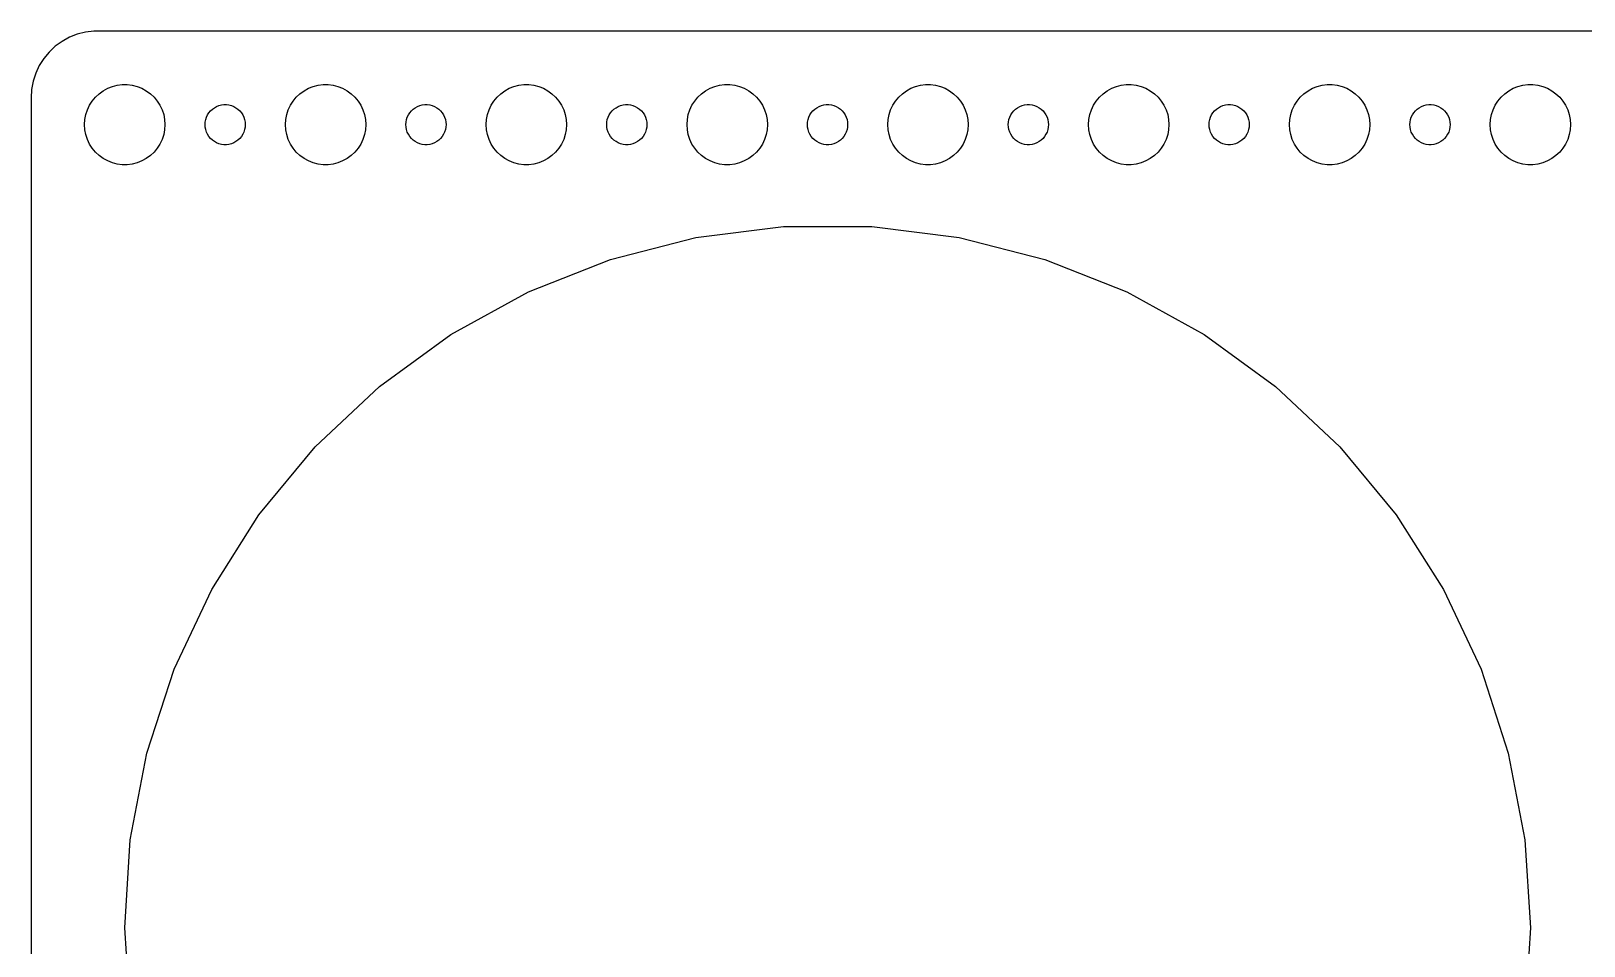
# Model space of a CAD drawing. Header units: metres. Extents: x -224 to 224, y -67 to 67.
# Drawn here: x -224.5 to -108.5, y -1.3 to 67 of the extents above; entities that cross this region are included whole.
import ezdxf

# ---------------------------------------------------------------- set-up
doc = ezdxf.new("R2010")
doc.units = ezdxf.units.M

msp = doc.modelspace()

# ---------------------------------------------------------------- linework, layer by layer
for p, q in [((-222.179, 66.2216), (-222.687, 65.8526)), ((-221.629, 66.5241), (-222.179, 66.2216)), ((-221.045, 66.7553), (-221.629, 66.5241)), ((-220.437, 66.9114), (-221.045, 66.7553)), ((-219.814, 66.9901), (-220.437, 66.9114)), ((219.814, 66.9901), (-219.814, 66.9901)), ((-223.145, 65.4227), (-223.545, 64.9389)), ((-222.687, 65.8526), (-223.145, 65.4227)), ((-224.149, 63.8406), (-224.343, 63.2434)), ((-223.882, 64.4088), (-224.149, 63.8406)), ((-223.545, 64.9389), (-223.882, 64.4088)), ((-224.343, 63.2434), (-224.461, 62.6267)), ((-219.107, 62.533), (-218.777, 62.7145)), ((-218.777, 62.7145), (-218.427, 62.8532)), ((-218.427, 62.8532), (-218.062, 62.9469)), ((-218.062, 62.9469), (-217.688, 62.9941)), ((-217.688, 62.9941), (-217.312, 62.9941)), ((-217.312, 62.9941), (-216.938, 62.9469)), ((-216.938, 62.9469), (-216.573, 62.8532)), ((-216.573, 62.8532), (-216.223, 62.7145)), ((-216.223, 62.7145), (-215.893, 62.533)), ((-204.107, 62.533), (-203.777, 62.7145)), ((-203.777, 62.7145), (-203.427, 62.8532)), ((-203.427, 62.8532), (-203.062, 62.9469)), ((-203.062, 62.9469), (-202.688, 62.9941)), ((-202.688, 62.9941), (-202.312, 62.9941)), ((-202.312, 62.9941), (-201.938, 62.9469)), ((-201.938, 62.9469), (-201.573, 62.8532)), ((-201.573, 62.8532), (-201.223, 62.7145)), ((-201.223, 62.7145), (-200.893, 62.533)), ((-189.107, 62.533), (-188.777, 62.7145)), ((-188.777, 62.7145), (-188.427, 62.8532)), ((-188.427, 62.8532), (-188.062, 62.9469)), ((-188.062, 62.9469), (-187.688, 62.9941)), ((-187.688, 62.9941), (-187.312, 62.9941)), ((-187.312, 62.9941), (-186.938, 62.9469)), ((-186.938, 62.9469), (-186.573, 62.8532)), ((-186.573, 62.8532), (-186.223, 62.7145)), ((-186.223, 62.7145), (-185.893, 62.533)), ((-174.107, 62.533), (-173.777, 62.7145)), ((-173.777, 62.7145), (-173.427, 62.8532)), ((-173.427, 62.8532), (-173.062, 62.9469)), ((-173.062, 62.9469), (-172.688, 62.9941)), ((-172.688, 62.9941), (-172.312, 62.9941)), ((-172.312, 62.9941), (-171.938, 62.9469)), ((-171.938, 62.9469), (-171.573, 62.8532)), ((-171.573, 62.8532), (-171.223, 62.7145)), ((-171.223, 62.7145), (-170.893, 62.533)), ((-159.107, 62.533), (-158.777, 62.7145)), ((-158.777, 62.7145), (-158.427, 62.8532)), ((-158.427, 62.8532), (-158.062, 62.9469)), ((-158.062, 62.9469), (-157.688, 62.9941)), ((-157.688, 62.9941), (-157.312, 62.9941)), ((-157.312, 62.9941), (-156.938, 62.9469)), ((-156.938, 62.9469), (-156.573, 62.8532)), ((-156.573, 62.8532), (-156.223, 62.7145)), ((-156.223, 62.7145), (-155.893, 62.533)), ((-144.107, 62.533), (-143.777, 62.7145)), ((-143.777, 62.7145), (-143.427, 62.8532)), ((-143.427, 62.8532), (-143.062, 62.9469)), ((-143.062, 62.9469), (-142.688, 62.9941)), ((-142.688, 62.9941), (-142.312, 62.9941)), ((-142.312, 62.9941), (-141.938, 62.9469)), ((-141.938, 62.9469), (-141.573, 62.8532)), ((-141.573, 62.8532), (-141.223, 62.7145)), ((-141.223, 62.7145), (-140.893, 62.533)), ((-129.107, 62.533), (-128.777, 62.7145)), ((-128.777, 62.7145), (-128.427, 62.8532)), ((-128.427, 62.8532), (-128.062, 62.9469)), ((-128.062, 62.9469), (-127.688, 62.9941)), ((-127.688, 62.9941), (-127.312, 62.9941)), ((-127.312, 62.9941), (-126.938, 62.9469)), ((-126.938, 62.9469), (-126.573, 62.8532)), ((-126.573, 62.8532), (-126.223, 62.7145)), ((-126.223, 62.7145), (-125.893, 62.533)), ((-114.107, 62.533), (-113.777, 62.7145)), ((-113.777, 62.7145), (-113.427, 62.8532)), ((-113.427, 62.8532), (-113.062, 62.9469)), ((-113.062, 62.9469), (-112.688, 62.9941)), ((-112.688, 62.9941), (-112.312, 62.9941)), ((-112.312, 62.9941), (-111.938, 62.9469)), ((-111.938, 62.9469), (-111.573, 62.8532)), ((-111.573, 62.8532), (-111.223, 62.7145)), ((-111.223, 62.7145), (-110.893, 62.533)), ((-224.461, 62.6267), (-224.5, 62)), ((-224.5, 62), (-224.5, -62)), ((-220.129, 61.4453), (-219.927, 61.7634)), ((-219.927, 61.7634), (-219.687, 62.0536)), ((-219.687, 62.0536), (-219.412, 62.3115)), ((-219.412, 62.3115), (-219.107, 62.533)), ((-215.893, 62.533), (-215.588, 62.3115)), ((-215.588, 62.3115), (-215.313, 62.0536)), ((-215.313, 62.0536), (-215.073, 61.7634)), ((-215.073, 61.7634), (-214.871, 61.4453)), ((-210.281, 61.4734), (-210.094, 61.497)), ((-210.094, 61.497), (-209.906, 61.497)), ((-209.906, 61.497), (-209.719, 61.4734)), ((-205.129, 61.4453), (-204.927, 61.7634)), ((-204.927, 61.7634), (-204.687, 62.0536)), ((-204.687, 62.0536), (-204.412, 62.3115)), ((-204.412, 62.3115), (-204.107, 62.533)), ((-200.893, 62.533), (-200.588, 62.3115)), ((-200.588, 62.3115), (-200.313, 62.0536)), ((-200.313, 62.0536), (-200.073, 61.7634)), ((-200.073, 61.7634), (-199.871, 61.4453)), ((-195.281, 61.4734), (-195.094, 61.497)), ((-195.094, 61.497), (-194.906, 61.497)), ((-194.906, 61.497), (-194.719, 61.4734)), ((-190.129, 61.4453), (-189.927, 61.7634)), ((-189.927, 61.7634), (-189.687, 62.0536)), ((-189.687, 62.0536), (-189.412, 62.3115)), ((-189.412, 62.3115), (-189.107, 62.533)), ((-185.893, 62.533), (-185.588, 62.3115)), ((-185.588, 62.3115), (-185.313, 62.0536)), ((-185.313, 62.0536), (-185.073, 61.7634)), ((-185.073, 61.7634), (-184.871, 61.4453)), ((-180.281, 61.4734), (-180.094, 61.497)), ((-180.094, 61.497), (-179.906, 61.497)), ((-179.906, 61.497), (-179.719, 61.4734)), ((-175.129, 61.4453), (-174.927, 61.7634)), ((-174.927, 61.7634), (-174.687, 62.0536)), ((-174.687, 62.0536), (-174.412, 62.3115)), ((-174.412, 62.3115), (-174.107, 62.533)), ((-170.893, 62.533), (-170.588, 62.3115)), ((-170.588, 62.3115), (-170.313, 62.0536)), ((-170.313, 62.0536), (-170.073, 61.7634)), ((-170.073, 61.7634), (-169.871, 61.4453)), ((-165.281, 61.4734), (-165.094, 61.497)), ((-165.094, 61.497), (-164.906, 61.497)), ((-164.906, 61.497), (-164.719, 61.4734)), ((-160.129, 61.4453), (-159.927, 61.7634)), ((-159.927, 61.7634), (-159.687, 62.0536)), ((-159.687, 62.0536), (-159.412, 62.3115)), ((-159.412, 62.3115), (-159.107, 62.533)), ((-155.893, 62.533), (-155.588, 62.3115)), ((-155.588, 62.3115), (-155.313, 62.0536)), ((-155.313, 62.0536), (-155.073, 61.7634)), ((-155.073, 61.7634), (-154.871, 61.4453)), ((-150.281, 61.4734), (-150.094, 61.497)), ((-150.094, 61.497), (-149.906, 61.497)), ((-149.906, 61.497), (-149.719, 61.4734)), ((-145.129, 61.4453), (-144.927, 61.7634)), ((-144.927, 61.7634), (-144.687, 62.0536)), ((-144.687, 62.0536), (-144.412, 62.3115)), ((-144.412, 62.3115), (-144.107, 62.533)), ((-140.893, 62.533), (-140.588, 62.3115)), ((-140.588, 62.3115), (-140.313, 62.0536)), ((-140.313, 62.0536), (-140.073, 61.7634)), ((-140.073, 61.7634), (-139.871, 61.4453)), ((-135.281, 61.4734), (-135.094, 61.497)), ((-135.094, 61.497), (-134.906, 61.497)), ((-134.906, 61.497), (-134.719, 61.4734)), ((-130.129, 61.4453), (-129.927, 61.7634)), ((-129.927, 61.7634), (-129.687, 62.0536)), ((-129.687, 62.0536), (-129.412, 62.3115)), ((-129.412, 62.3115), (-129.107, 62.533)), ((-125.893, 62.533), (-125.588, 62.3115)), ((-125.588, 62.3115), (-125.313, 62.0536)), ((-125.313, 62.0536), (-125.073, 61.7634)), ((-125.073, 61.7634), (-124.871, 61.4453)), ((-120.281, 61.4734), (-120.094, 61.497)), ((-120.094, 61.497), (-119.906, 61.497)), ((-119.906, 61.497), (-119.719, 61.4734)), ((-115.129, 61.4453), (-114.927, 61.7634)), ((-114.927, 61.7634), (-114.687, 62.0536)), ((-114.687, 62.0536), (-114.412, 62.3115)), ((-114.412, 62.3115), (-114.107, 62.533)), ((-110.893, 62.533), (-110.588, 62.3115)), ((-110.588, 62.3115), (-110.313, 62.0536)), ((-110.313, 62.0536), (-110.073, 61.7634)), ((-110.073, 61.7634), (-109.871, 61.4453)), ((-220.5, 60), (-220.476, 60.376)), ((-220.476, 60.376), (-220.406, 60.7461)), ((-220.406, 60.7461), (-220.289, 61.1044)), ((-220.289, 61.1044), (-220.129, 61.4453)), ((-214.871, 61.4453), (-214.711, 61.1044)), ((-214.711, 61.1044), (-214.594, 60.7461)), ((-214.594, 60.7461), (-214.524, 60.376)), ((-214.524, 60.376), (-214.5, 60)), ((-211.488, 60.188), (-211.453, 60.373)), ((-211.453, 60.373), (-211.395, 60.5522)), ((-211.395, 60.5522), (-211.314, 60.7226)), ((-211.314, 60.7226), (-211.214, 60.8817)), ((-211.214, 60.8817), (-211.093, 61.0268)), ((-211.093, 61.0268), (-210.956, 61.1558)), ((-210.956, 61.1558), (-210.804, 61.2665)), ((-210.804, 61.2665), (-210.639, 61.3572)), ((-210.639, 61.3572), (-210.464, 61.4266)), ((-210.464, 61.4266), (-210.281, 61.4734)), ((-209.719, 61.4734), (-209.536, 61.4266)), ((-209.536, 61.4266), (-209.361, 61.3572)), ((-209.361, 61.3572), (-209.196, 61.2665)), ((-209.196, 61.2665), (-209.044, 61.1558)), ((-209.044, 61.1558), (-208.907, 61.0268)), ((-208.907, 61.0268), (-208.786, 60.8817)), ((-208.786, 60.8817), (-208.686, 60.7226)), ((-208.686, 60.7226), (-208.605, 60.5522)), ((-208.605, 60.5522), (-208.547, 60.373)), ((-208.547, 60.373), (-208.512, 60.188)), ((-205.5, 60), (-205.476, 60.376)), ((-205.476, 60.376), (-205.406, 60.7461)), ((-205.406, 60.7461), (-205.289, 61.1044)), ((-205.289, 61.1044), (-205.129, 61.4453)), ((-199.871, 61.4453), (-199.711, 61.1044)), ((-199.711, 61.1044), (-199.594, 60.7461)), ((-199.594, 60.7461), (-199.524, 60.376)), ((-199.524, 60.376), (-199.5, 60)), ((-196.488, 60.188), (-196.453, 60.373)), ((-196.453, 60.373), (-196.395, 60.5522)), ((-196.395, 60.5522), (-196.314, 60.7226)), ((-196.314, 60.7226), (-196.214, 60.8817)), ((-196.214, 60.8817), (-196.093, 61.0268)), ((-196.093, 61.0268), (-195.956, 61.1558)), ((-195.956, 61.1558), (-195.804, 61.2665)), ((-195.804, 61.2665), (-195.639, 61.3572)), ((-195.639, 61.3572), (-195.464, 61.4266)), ((-195.464, 61.4266), (-195.281, 61.4734)), ((-194.719, 61.4734), (-194.536, 61.4266)), ((-194.536, 61.4266), (-194.361, 61.3572)), ((-194.361, 61.3572), (-194.196, 61.2665)), ((-194.196, 61.2665), (-194.044, 61.1558)), ((-194.044, 61.1558), (-193.907, 61.0268)), ((-193.907, 61.0268), (-193.786, 60.8817)), ((-193.786, 60.8817), (-193.686, 60.7226)), ((-193.686, 60.7226), (-193.605, 60.5522)), ((-193.605, 60.5522), (-193.547, 60.373)), ((-193.547, 60.373), (-193.512, 60.188)), ((-190.5, 60), (-190.476, 60.376)), ((-190.476, 60.376), (-190.406, 60.7461)), ((-190.406, 60.7461), (-190.289, 61.1044)), ((-190.289, 61.1044), (-190.129, 61.4453)), ((-184.871, 61.4453), (-184.711, 61.1044)), ((-184.711, 61.1044), (-184.594, 60.7461)), ((-184.594, 60.7461), (-184.524, 60.376)), ((-184.524, 60.376), (-184.5, 60)), ((-181.488, 60.188), (-181.453, 60.373)), ((-181.453, 60.373), (-181.395, 60.5522)), ((-181.395, 60.5522), (-181.314, 60.7226)), ((-181.314, 60.7226), (-181.214, 60.8817)), ((-181.214, 60.8817), (-181.093, 61.0268)), ((-181.093, 61.0268), (-180.956, 61.1558)), ((-180.956, 61.1558), (-180.804, 61.2665)), ((-180.804, 61.2665), (-180.639, 61.3572)), ((-180.639, 61.3572), (-180.464, 61.4266)), ((-180.464, 61.4266), (-180.281, 61.4734)), ((-179.719, 61.4734), (-179.536, 61.4266)), ((-179.536, 61.4266), (-179.361, 61.3572)), ((-179.361, 61.3572), (-179.196, 61.2665)), ((-179.196, 61.2665), (-179.044, 61.1558)), ((-179.044, 61.1558), (-178.907, 61.0268)), ((-178.907, 61.0268), (-178.786, 60.8817)), ((-178.786, 60.8817), (-178.686, 60.7226)), ((-178.686, 60.7226), (-178.605, 60.5522)), ((-178.605, 60.5522), (-178.547, 60.373)), ((-178.547, 60.373), (-178.512, 60.188)), ((-175.5, 60), (-175.476, 60.376)), ((-175.476, 60.376), (-175.406, 60.7461)), ((-175.406, 60.7461), (-175.289, 61.1044)), ((-175.289, 61.1044), (-175.129, 61.4453)), ((-169.871, 61.4453), (-169.711, 61.1044)), ((-169.711, 61.1044), (-169.594, 60.7461)), ((-169.594, 60.7461), (-169.524, 60.376)), ((-169.524, 60.376), (-169.5, 60)), ((-166.488, 60.188), (-166.453, 60.373)), ((-166.453, 60.373), (-166.395, 60.5522)), ((-166.395, 60.5522), (-166.314, 60.7226)), ((-166.314, 60.7226), (-166.214, 60.8817)), ((-166.214, 60.8817), (-166.093, 61.0268)), ((-166.093, 61.0268), (-165.956, 61.1558)), ((-165.956, 61.1558), (-165.804, 61.2665)), ((-165.804, 61.2665), (-165.639, 61.3572)), ((-165.639, 61.3572), (-165.464, 61.4266)), ((-165.464, 61.4266), (-165.281, 61.4734)), ((-164.719, 61.4734), (-164.536, 61.4266)), ((-164.536, 61.4266), (-164.361, 61.3572)), ((-164.361, 61.3572), (-164.196, 61.2665)), ((-164.196, 61.2665), (-164.044, 61.1558)), ((-164.044, 61.1558), (-163.907, 61.0268)), ((-163.907, 61.0268), (-163.786, 60.8817)), ((-163.786, 60.8817), (-163.686, 60.7226)), ((-163.686, 60.7226), (-163.605, 60.5522)), ((-163.605, 60.5522), (-163.547, 60.373)), ((-163.547, 60.373), (-163.512, 60.188)), ((-160.5, 60), (-160.476, 60.376)), ((-160.476, 60.376), (-160.406, 60.7461)), ((-160.406, 60.7461), (-160.289, 61.1044)), ((-160.289, 61.1044), (-160.129, 61.4453)), ((-154.871, 61.4453), (-154.711, 61.1044)), ((-154.711, 61.1044), (-154.594, 60.7461)), ((-154.594, 60.7461), (-154.524, 60.376)), ((-154.524, 60.376), (-154.5, 60)), ((-151.488, 60.188), (-151.453, 60.373)), ((-151.453, 60.373), (-151.395, 60.5522)), ((-151.395, 60.5522), (-151.314, 60.7226)), ((-151.314, 60.7226), (-151.214, 60.8817)), ((-151.214, 60.8817), (-151.093, 61.0268)), ((-151.093, 61.0268), (-150.956, 61.1558)), ((-150.956, 61.1558), (-150.804, 61.2665)), ((-150.804, 61.2665), (-150.639, 61.3572)), ((-150.639, 61.3572), (-150.464, 61.4266)), ((-150.464, 61.4266), (-150.281, 61.4734)), ((-149.719, 61.4734), (-149.536, 61.4266)), ((-149.536, 61.4266), (-149.361, 61.3572)), ((-149.361, 61.3572), (-149.196, 61.2665)), ((-149.196, 61.2665), (-149.044, 61.1558)), ((-149.044, 61.1558), (-148.907, 61.0268)), ((-148.907, 61.0268), (-148.786, 60.8817)), ((-148.786, 60.8817), (-148.686, 60.7226)), ((-148.686, 60.7226), (-148.605, 60.5522)), ((-148.605, 60.5522), (-148.547, 60.373)), ((-148.547, 60.373), (-148.512, 60.188)), ((-145.5, 60), (-145.476, 60.376)), ((-145.476, 60.376), (-145.406, 60.7461)), ((-145.406, 60.7461), (-145.289, 61.1044)), ((-145.289, 61.1044), (-145.129, 61.4453)), ((-139.871, 61.4453), (-139.711, 61.1044)), ((-139.711, 61.1044), (-139.594, 60.7461)), ((-139.594, 60.7461), (-139.524, 60.376)), ((-139.524, 60.376), (-139.5, 60)), ((-136.488, 60.188), (-136.453, 60.373)), ((-136.453, 60.373), (-136.395, 60.5522)), ((-136.395, 60.5522), (-136.314, 60.7226)), ((-136.314, 60.7226), (-136.214, 60.8817)), ((-136.214, 60.8817), (-136.093, 61.0268)), ((-136.093, 61.0268), (-135.956, 61.1558)), ((-135.956, 61.1558), (-135.804, 61.2665)), ((-135.804, 61.2665), (-135.639, 61.3572)), ((-135.639, 61.3572), (-135.464, 61.4266)), ((-135.464, 61.4266), (-135.281, 61.4734)), ((-134.719, 61.4734), (-134.536, 61.4266)), ((-134.536, 61.4266), (-134.361, 61.3572)), ((-134.361, 61.3572), (-134.196, 61.2665)), ((-134.196, 61.2665), (-134.044, 61.1558)), ((-134.044, 61.1558), (-133.907, 61.0268)), ((-133.907, 61.0268), (-133.786, 60.8817)), ((-133.786, 60.8817), (-133.686, 60.7226)), ((-133.686, 60.7226), (-133.605, 60.5522)), ((-133.605, 60.5522), (-133.547, 60.373)), ((-133.547, 60.373), (-133.512, 60.188)), ((-130.5, 60), (-130.476, 60.376)), ((-130.476, 60.376), (-130.406, 60.7461)), ((-130.406, 60.7461), (-130.289, 61.1044)), ((-130.289, 61.1044), (-130.129, 61.4453)), ((-124.871, 61.4453), (-124.711, 61.1044)), ((-124.711, 61.1044), (-124.594, 60.7461)), ((-124.594, 60.7461), (-124.524, 60.376)), ((-124.524, 60.376), (-124.5, 60)), ((-121.488, 60.188), (-121.453, 60.373)), ((-121.453, 60.373), (-121.395, 60.5522)), ((-121.395, 60.5522), (-121.314, 60.7226)), ((-121.314, 60.7226), (-121.214, 60.8817)), ((-121.214, 60.8817), (-121.093, 61.0268)), ((-121.093, 61.0268), (-120.956, 61.1558)), ((-120.956, 61.1558), (-120.804, 61.2665)), ((-120.804, 61.2665), (-120.639, 61.3572)), ((-120.639, 61.3572), (-120.464, 61.4266)), ((-120.464, 61.4266), (-120.281, 61.4734)), ((-119.719, 61.4734), (-119.536, 61.4266)), ((-119.536, 61.4266), (-119.361, 61.3572)), ((-119.361, 61.3572), (-119.196, 61.2665)), ((-119.196, 61.2665), (-119.044, 61.1558)), ((-119.044, 61.1558), (-118.907, 61.0268)), ((-118.907, 61.0268), (-118.786, 60.8817)), ((-118.786, 60.8817), (-118.686, 60.7226)), ((-118.686, 60.7226), (-118.605, 60.5522)), ((-118.605, 60.5522), (-118.547, 60.373)), ((-118.547, 60.373), (-118.512, 60.188)), ((-115.5, 60), (-115.476, 60.376)), ((-115.476, 60.376), (-115.406, 60.7461)), ((-115.406, 60.7461), (-115.289, 61.1044)), ((-115.289, 61.1044), (-115.129, 61.4453)), ((-109.871, 61.4453), (-109.711, 61.1044)), ((-109.711, 61.1044), (-109.594, 60.7461)), ((-109.594, 60.7461), (-109.524, 60.376)), ((-109.524, 60.376), (-109.5, 60)), ((-220.476, 59.624), (-220.5, 60)), ((-220.406, 59.2539), (-220.476, 59.624)), ((-220.289, 58.8956), (-220.406, 59.2539)), ((-214.594, 59.2539), (-214.711, 58.8956)), ((-214.524, 59.624), (-214.594, 59.2539)), ((-214.5, 60), (-214.524, 59.624)), ((-211.5, 60), (-211.488, 60.188)), ((-211.488, 59.812), (-211.5, 60)), ((-211.453, 59.627), (-211.488, 59.812)), ((-211.395, 59.4478), (-211.453, 59.627)), ((-211.314, 59.2774), (-211.395, 59.4478)), ((-211.214, 59.1183), (-211.314, 59.2774)), ((-208.686, 59.2774), (-208.786, 59.1183)), ((-208.605, 59.4478), (-208.686, 59.2774)), ((-208.547, 59.627), (-208.605, 59.4478)), ((-208.512, 59.812), (-208.547, 59.627)), ((-208.512, 60.188), (-208.5, 60)), ((-208.5, 60), (-208.512, 59.812)), ((-205.476, 59.624), (-205.5, 60)), ((-205.406, 59.2539), (-205.476, 59.624)), ((-205.289, 58.8956), (-205.406, 59.2539)), ((-199.594, 59.2539), (-199.711, 58.8956)), ((-199.524, 59.624), (-199.594, 59.2539)), ((-199.5, 60), (-199.524, 59.624)), ((-196.5, 60), (-196.488, 60.188)), ((-196.488, 59.812), (-196.5, 60)), ((-196.453, 59.627), (-196.488, 59.812)), ((-196.395, 59.4478), (-196.453, 59.627)), ((-196.314, 59.2774), (-196.395, 59.4478)), ((-196.214, 59.1183), (-196.314, 59.2774)), ((-193.686, 59.2774), (-193.786, 59.1183)), ((-193.605, 59.4478), (-193.686, 59.2774)), ((-193.547, 59.627), (-193.605, 59.4478)), ((-193.512, 59.812), (-193.547, 59.627)), ((-193.512, 60.188), (-193.5, 60)), ((-193.5, 60), (-193.512, 59.812)), ((-190.476, 59.624), (-190.5, 60)), ((-190.406, 59.2539), (-190.476, 59.624)), ((-190.289, 58.8956), (-190.406, 59.2539)), ((-184.594, 59.2539), (-184.711, 58.8956)), ((-184.524, 59.624), (-184.594, 59.2539)), ((-184.5, 60), (-184.524, 59.624)), ((-181.5, 60), (-181.488, 60.188)), ((-181.488, 59.812), (-181.5, 60)), ((-181.453, 59.627), (-181.488, 59.812)), ((-181.395, 59.4478), (-181.453, 59.627)), ((-181.314, 59.2774), (-181.395, 59.4478)), ((-181.214, 59.1183), (-181.314, 59.2774)), ((-178.686, 59.2774), (-178.786, 59.1183)), ((-178.605, 59.4478), (-178.686, 59.2774)), ((-178.547, 59.627), (-178.605, 59.4478)), ((-178.512, 59.812), (-178.547, 59.627)), ((-178.512, 60.188), (-178.5, 60)), ((-178.5, 60), (-178.512, 59.812)), ((-175.476, 59.624), (-175.5, 60)), ((-175.406, 59.2539), (-175.476, 59.624)), ((-175.289, 58.8956), (-175.406, 59.2539)), ((-169.594, 59.2539), (-169.711, 58.8956)), ((-169.524, 59.624), (-169.594, 59.2539)), ((-169.5, 60), (-169.524, 59.624)), ((-166.5, 60), (-166.488, 60.188)), ((-166.488, 59.812), (-166.5, 60)), ((-166.453, 59.627), (-166.488, 59.812)), ((-166.395, 59.4478), (-166.453, 59.627)), ((-166.314, 59.2774), (-166.395, 59.4478)), ((-166.214, 59.1183), (-166.314, 59.2774)), ((-163.686, 59.2774), (-163.786, 59.1183)), ((-163.605, 59.4478), (-163.686, 59.2774)), ((-163.547, 59.627), (-163.605, 59.4478)), ((-163.512, 59.812), (-163.547, 59.627)), ((-163.512, 60.188), (-163.5, 60)), ((-163.5, 60), (-163.512, 59.812)), ((-160.476, 59.624), (-160.5, 60)), ((-160.406, 59.2539), (-160.476, 59.624)), ((-160.289, 58.8956), (-160.406, 59.2539)), ((-154.594, 59.2539), (-154.711, 58.8956)), ((-154.524, 59.624), (-154.594, 59.2539)), ((-154.5, 60), (-154.524, 59.624)), ((-151.5, 60), (-151.488, 60.188)), ((-151.488, 59.812), (-151.5, 60)), ((-151.453, 59.627), (-151.488, 59.812)), ((-151.395, 59.4478), (-151.453, 59.627)), ((-151.314, 59.2774), (-151.395, 59.4478)), ((-151.214, 59.1183), (-151.314, 59.2774)), ((-148.686, 59.2774), (-148.786, 59.1183)), ((-148.605, 59.4478), (-148.686, 59.2774)), ((-148.547, 59.627), (-148.605, 59.4478)), ((-148.512, 59.812), (-148.547, 59.627)), ((-148.512, 60.188), (-148.5, 60)), ((-148.5, 60), (-148.512, 59.812)), ((-145.476, 59.624), (-145.5, 60)), ((-145.406, 59.2539), (-145.476, 59.624)), ((-145.289, 58.8956), (-145.406, 59.2539)), ((-139.594, 59.2539), (-139.711, 58.8956)), ((-139.524, 59.624), (-139.594, 59.2539)), ((-139.5, 60), (-139.524, 59.624)), ((-136.5, 60), (-136.488, 60.188)), ((-136.488, 59.812), (-136.5, 60)), ((-136.453, 59.627), (-136.488, 59.812)), ((-136.395, 59.4478), (-136.453, 59.627)), ((-136.314, 59.2774), (-136.395, 59.4478)), ((-136.214, 59.1183), (-136.314, 59.2774)), ((-133.686, 59.2774), (-133.786, 59.1183)), ((-133.605, 59.4478), (-133.686, 59.2774)), ((-133.547, 59.627), (-133.605, 59.4478)), ((-133.512, 59.812), (-133.547, 59.627)), ((-133.512, 60.188), (-133.5, 60)), ((-133.5, 60), (-133.512, 59.812)), ((-130.476, 59.624), (-130.5, 60)), ((-130.406, 59.2539), (-130.476, 59.624)), ((-130.289, 58.8956), (-130.406, 59.2539)), ((-124.594, 59.2539), (-124.711, 58.8956)), ((-124.524, 59.624), (-124.594, 59.2539)), ((-124.5, 60), (-124.524, 59.624)), ((-121.5, 60), (-121.488, 60.188)), ((-121.488, 59.812), (-121.5, 60)), ((-121.453, 59.627), (-121.488, 59.812)), ((-121.395, 59.4478), (-121.453, 59.627)), ((-121.314, 59.2774), (-121.395, 59.4478)), ((-121.214, 59.1183), (-121.314, 59.2774)), ((-118.686, 59.2774), (-118.786, 59.1183)), ((-118.605, 59.4478), (-118.686, 59.2774)), ((-118.547, 59.627), (-118.605, 59.4478)), ((-118.512, 59.812), (-118.547, 59.627)), ((-118.512, 60.188), (-118.5, 60)), ((-118.5, 60), (-118.512, 59.812)), ((-115.476, 59.624), (-115.5, 60)), ((-115.406, 59.2539), (-115.476, 59.624)), ((-115.289, 58.8956), (-115.406, 59.2539)), ((-109.594, 59.2539), (-109.711, 58.8956)), ((-109.524, 59.624), (-109.594, 59.2539)), ((-109.5, 60), (-109.524, 59.624)), ((-220.129, 58.5547), (-220.289, 58.8956)), ((-219.927, 58.2366), (-220.129, 58.5547)), ((-219.687, 57.9464), (-219.927, 58.2366)), ((-215.073, 58.2366), (-215.313, 57.9464)), ((-214.871, 58.5547), (-215.073, 58.2366)), ((-214.711, 58.8956), (-214.871, 58.5547)), ((-211.093, 58.9732), (-211.214, 59.1183)), ((-210.956, 58.8442), (-211.093, 58.9732)), ((-210.804, 58.7335), (-210.956, 58.8442)), ((-210.639, 58.6428), (-210.804, 58.7335)), ((-210.464, 58.5734), (-210.639, 58.6428)), ((-210.281, 58.5266), (-210.464, 58.5734)), ((-210.094, 58.503), (-210.281, 58.5266)), ((-209.906, 58.503), (-210.094, 58.503)), ((-209.719, 58.5266), (-209.906, 58.503)), ((-209.536, 58.5734), (-209.719, 58.5266)), ((-209.361, 58.6428), (-209.536, 58.5734)), ((-209.196, 58.7335), (-209.361, 58.6428)), ((-209.044, 58.8442), (-209.196, 58.7335)), ((-208.907, 58.9732), (-209.044, 58.8442)), ((-208.786, 59.1183), (-208.907, 58.9732)), ((-205.129, 58.5547), (-205.289, 58.8956)), ((-204.927, 58.2366), (-205.129, 58.5547)), ((-204.687, 57.9464), (-204.927, 58.2366)), ((-200.073, 58.2366), (-200.313, 57.9464)), ((-199.871, 58.5547), (-200.073, 58.2366)), ((-199.711, 58.8956), (-199.871, 58.5547)), ((-196.093, 58.9732), (-196.214, 59.1183)), ((-195.956, 58.8442), (-196.093, 58.9732)), ((-195.804, 58.7335), (-195.956, 58.8442)), ((-195.639, 58.6428), (-195.804, 58.7335)), ((-195.464, 58.5734), (-195.639, 58.6428)), ((-195.281, 58.5266), (-195.464, 58.5734)), ((-195.094, 58.503), (-195.281, 58.5266)), ((-194.906, 58.503), (-195.094, 58.503)), ((-194.719, 58.5266), (-194.906, 58.503)), ((-194.536, 58.5734), (-194.719, 58.5266)), ((-194.361, 58.6428), (-194.536, 58.5734)), ((-194.196, 58.7335), (-194.361, 58.6428)), ((-194.044, 58.8442), (-194.196, 58.7335)), ((-193.907, 58.9732), (-194.044, 58.8442)), ((-193.786, 59.1183), (-193.907, 58.9732)), ((-190.129, 58.5547), (-190.289, 58.8956)), ((-189.927, 58.2366), (-190.129, 58.5547)), ((-189.687, 57.9464), (-189.927, 58.2366)), ((-185.073, 58.2366), (-185.313, 57.9464)), ((-184.871, 58.5547), (-185.073, 58.2366)), ((-184.711, 58.8956), (-184.871, 58.5547)), ((-181.093, 58.9732), (-181.214, 59.1183)), ((-180.956, 58.8442), (-181.093, 58.9732)), ((-180.804, 58.7335), (-180.956, 58.8442)), ((-180.639, 58.6428), (-180.804, 58.7335)), ((-180.464, 58.5734), (-180.639, 58.6428)), ((-180.281, 58.5266), (-180.464, 58.5734)), ((-180.094, 58.503), (-180.281, 58.5266)), ((-179.906, 58.503), (-180.094, 58.503)), ((-179.719, 58.5266), (-179.906, 58.503)), ((-179.536, 58.5734), (-179.719, 58.5266)), ((-179.361, 58.6428), (-179.536, 58.5734)), ((-179.196, 58.7335), (-179.361, 58.6428)), ((-179.044, 58.8442), (-179.196, 58.7335)), ((-178.907, 58.9732), (-179.044, 58.8442)), ((-178.786, 59.1183), (-178.907, 58.9732)), ((-175.129, 58.5547), (-175.289, 58.8956)), ((-174.927, 58.2366), (-175.129, 58.5547)), ((-174.687, 57.9464), (-174.927, 58.2366)), ((-170.073, 58.2366), (-170.313, 57.9464)), ((-169.871, 58.5547), (-170.073, 58.2366)), ((-169.711, 58.8956), (-169.871, 58.5547)), ((-166.093, 58.9732), (-166.214, 59.1183)), ((-165.956, 58.8442), (-166.093, 58.9732)), ((-165.804, 58.7335), (-165.956, 58.8442)), ((-165.639, 58.6428), (-165.804, 58.7335)), ((-165.464, 58.5734), (-165.639, 58.6428)), ((-165.281, 58.5266), (-165.464, 58.5734)), ((-165.094, 58.503), (-165.281, 58.5266)), ((-164.906, 58.503), (-165.094, 58.503)), ((-164.719, 58.5266), (-164.906, 58.503)), ((-164.536, 58.5734), (-164.719, 58.5266)), ((-164.361, 58.6428), (-164.536, 58.5734)), ((-164.196, 58.7335), (-164.361, 58.6428)), ((-164.044, 58.8442), (-164.196, 58.7335)), ((-163.907, 58.9732), (-164.044, 58.8442)), ((-163.786, 59.1183), (-163.907, 58.9732)), ((-160.129, 58.5547), (-160.289, 58.8956)), ((-159.927, 58.2366), (-160.129, 58.5547)), ((-159.687, 57.9464), (-159.927, 58.2366)), ((-155.073, 58.2366), (-155.313, 57.9464)), ((-154.871, 58.5547), (-155.073, 58.2366)), ((-154.711, 58.8956), (-154.871, 58.5547)), ((-151.093, 58.9732), (-151.214, 59.1183)), ((-150.956, 58.8442), (-151.093, 58.9732)), ((-150.804, 58.7335), (-150.956, 58.8442)), ((-150.639, 58.6428), (-150.804, 58.7335)), ((-150.464, 58.5734), (-150.639, 58.6428)), ((-150.281, 58.5266), (-150.464, 58.5734)), ((-150.094, 58.503), (-150.281, 58.5266)), ((-149.906, 58.503), (-150.094, 58.503)), ((-149.719, 58.5266), (-149.906, 58.503)), ((-149.536, 58.5734), (-149.719, 58.5266)), ((-149.361, 58.6428), (-149.536, 58.5734)), ((-149.196, 58.7335), (-149.361, 58.6428)), ((-149.044, 58.8442), (-149.196, 58.7335)), ((-148.907, 58.9732), (-149.044, 58.8442)), ((-148.786, 59.1183), (-148.907, 58.9732)), ((-145.129, 58.5547), (-145.289, 58.8956)), ((-144.927, 58.2366), (-145.129, 58.5547)), ((-144.687, 57.9464), (-144.927, 58.2366)), ((-140.073, 58.2366), (-140.313, 57.9464)), ((-139.871, 58.5547), (-140.073, 58.2366)), ((-139.711, 58.8956), (-139.871, 58.5547)), ((-136.093, 58.9732), (-136.214, 59.1183)), ((-135.956, 58.8442), (-136.093, 58.9732)), ((-135.804, 58.7335), (-135.956, 58.8442)), ((-135.639, 58.6428), (-135.804, 58.7335)), ((-135.464, 58.5734), (-135.639, 58.6428)), ((-135.281, 58.5266), (-135.464, 58.5734)), ((-135.094, 58.503), (-135.281, 58.5266)), ((-134.906, 58.503), (-135.094, 58.503)), ((-134.719, 58.5266), (-134.906, 58.503)), ((-134.536, 58.5734), (-134.719, 58.5266)), ((-134.361, 58.6428), (-134.536, 58.5734)), ((-134.196, 58.7335), (-134.361, 58.6428)), ((-134.044, 58.8442), (-134.196, 58.7335)), ((-133.907, 58.9732), (-134.044, 58.8442)), ((-133.786, 59.1183), (-133.907, 58.9732)), ((-130.129, 58.5547), (-130.289, 58.8956)), ((-129.927, 58.2366), (-130.129, 58.5547)), ((-129.687, 57.9464), (-129.927, 58.2366)), ((-125.073, 58.2366), (-125.313, 57.9464)), ((-124.871, 58.5547), (-125.073, 58.2366)), ((-124.711, 58.8956), (-124.871, 58.5547)), ((-121.093, 58.9732), (-121.214, 59.1183)), ((-120.956, 58.8442), (-121.093, 58.9732)), ((-120.804, 58.7335), (-120.956, 58.8442)), ((-120.639, 58.6428), (-120.804, 58.7335)), ((-120.464, 58.5734), (-120.639, 58.6428)), ((-120.281, 58.5266), (-120.464, 58.5734)), ((-120.094, 58.503), (-120.281, 58.5266)), ((-119.906, 58.503), (-120.094, 58.503)), ((-119.719, 58.5266), (-119.906, 58.503)), ((-119.536, 58.5734), (-119.719, 58.5266)), ((-119.361, 58.6428), (-119.536, 58.5734)), ((-119.196, 58.7335), (-119.361, 58.6428)), ((-119.044, 58.8442), (-119.196, 58.7335)), ((-118.907, 58.9732), (-119.044, 58.8442)), ((-118.786, 59.1183), (-118.907, 58.9732)), ((-115.129, 58.5547), (-115.289, 58.8956)), ((-114.927, 58.2366), (-115.129, 58.5547)), ((-114.687, 57.9464), (-114.927, 58.2366)), ((-110.073, 58.2366), (-110.313, 57.9464)), ((-109.871, 58.5547), (-110.073, 58.2366)), ((-109.711, 58.8956), (-109.871, 58.5547)), ((-219.412, 57.6885), (-219.687, 57.9464)), ((-219.107, 57.467), (-219.412, 57.6885)), ((-218.777, 57.2855), (-219.107, 57.467)), ((-218.427, 57.1468), (-218.777, 57.2855)), ((-218.062, 57.0531), (-218.427, 57.1468)), ((-217.688, 57.0059), (-218.062, 57.0531)), ((-217.312, 57.0059), (-217.688, 57.0059)), ((-216.938, 57.0531), (-217.312, 57.0059)), ((-216.573, 57.1468), (-216.938, 57.0531)), ((-216.223, 57.2855), (-216.573, 57.1468)), ((-215.893, 57.467), (-216.223, 57.2855)), ((-215.588, 57.6885), (-215.893, 57.467)), ((-215.313, 57.9464), (-215.588, 57.6885)), ((-204.412, 57.6885), (-204.687, 57.9464)), ((-204.107, 57.467), (-204.412, 57.6885)), ((-203.777, 57.2855), (-204.107, 57.467)), ((-203.427, 57.1468), (-203.777, 57.2855)), ((-203.062, 57.0531), (-203.427, 57.1468)), ((-202.688, 57.0059), (-203.062, 57.0531)), ((-202.312, 57.0059), (-202.688, 57.0059)), ((-201.938, 57.0531), (-202.312, 57.0059)), ((-201.573, 57.1468), (-201.938, 57.0531)), ((-201.223, 57.2855), (-201.573, 57.1468)), ((-200.893, 57.467), (-201.223, 57.2855)), ((-200.588, 57.6885), (-200.893, 57.467)), ((-200.313, 57.9464), (-200.588, 57.6885)), ((-189.412, 57.6885), (-189.687, 57.9464)), ((-189.107, 57.467), (-189.412, 57.6885)), ((-188.777, 57.2855), (-189.107, 57.467)), ((-188.427, 57.1468), (-188.777, 57.2855)), ((-188.062, 57.0531), (-188.427, 57.1468)), ((-187.688, 57.0059), (-188.062, 57.0531)), ((-187.312, 57.0059), (-187.688, 57.0059)), ((-186.938, 57.0531), (-187.312, 57.0059)), ((-186.573, 57.1468), (-186.938, 57.0531)), ((-186.223, 57.2855), (-186.573, 57.1468)), ((-185.893, 57.467), (-186.223, 57.2855)), ((-185.588, 57.6885), (-185.893, 57.467)), ((-185.313, 57.9464), (-185.588, 57.6885)), ((-174.412, 57.6885), (-174.687, 57.9464)), ((-174.107, 57.467), (-174.412, 57.6885)), ((-173.777, 57.2855), (-174.107, 57.467)), ((-173.427, 57.1468), (-173.777, 57.2855)), ((-173.062, 57.0531), (-173.427, 57.1468)), ((-172.688, 57.0059), (-173.062, 57.0531)), ((-172.312, 57.0059), (-172.688, 57.0059)), ((-171.938, 57.0531), (-172.312, 57.0059)), ((-171.573, 57.1468), (-171.938, 57.0531)), ((-171.223, 57.2855), (-171.573, 57.1468)), ((-170.893, 57.467), (-171.223, 57.2855)), ((-170.588, 57.6885), (-170.893, 57.467)), ((-170.313, 57.9464), (-170.588, 57.6885)), ((-159.412, 57.6885), (-159.687, 57.9464)), ((-159.107, 57.467), (-159.412, 57.6885)), ((-158.777, 57.2855), (-159.107, 57.467)), ((-158.427, 57.1468), (-158.777, 57.2855)), ((-158.062, 57.0531), (-158.427, 57.1468)), ((-157.688, 57.0059), (-158.062, 57.0531)), ((-157.312, 57.0059), (-157.688, 57.0059)), ((-156.938, 57.0531), (-157.312, 57.0059)), ((-156.573, 57.1468), (-156.938, 57.0531)), ((-156.223, 57.2855), (-156.573, 57.1468)), ((-155.893, 57.467), (-156.223, 57.2855)), ((-155.588, 57.6885), (-155.893, 57.467)), ((-155.313, 57.9464), (-155.588, 57.6885)), ((-144.412, 57.6885), (-144.687, 57.9464)), ((-144.107, 57.467), (-144.412, 57.6885)), ((-143.777, 57.2855), (-144.107, 57.467)), ((-143.427, 57.1468), (-143.777, 57.2855)), ((-143.062, 57.0531), (-143.427, 57.1468)), ((-142.688, 57.0059), (-143.062, 57.0531)), ((-142.312, 57.0059), (-142.688, 57.0059)), ((-141.938, 57.0531), (-142.312, 57.0059)), ((-141.573, 57.1468), (-141.938, 57.0531)), ((-141.223, 57.2855), (-141.573, 57.1468)), ((-140.893, 57.467), (-141.223, 57.2855)), ((-140.588, 57.6885), (-140.893, 57.467)), ((-140.313, 57.9464), (-140.588, 57.6885)), ((-129.412, 57.6885), (-129.687, 57.9464)), ((-129.107, 57.467), (-129.412, 57.6885)), ((-128.777, 57.2855), (-129.107, 57.467)), ((-128.427, 57.1468), (-128.777, 57.2855)), ((-128.062, 57.0531), (-128.427, 57.1468)), ((-127.688, 57.0059), (-128.062, 57.0531)), ((-127.312, 57.0059), (-127.688, 57.0059)), ((-126.938, 57.0531), (-127.312, 57.0059)), ((-126.573, 57.1468), (-126.938, 57.0531)), ((-126.223, 57.2855), (-126.573, 57.1468)), ((-125.893, 57.467), (-126.223, 57.2855)), ((-125.588, 57.6885), (-125.893, 57.467)), ((-125.313, 57.9464), (-125.588, 57.6885)), ((-114.412, 57.6885), (-114.687, 57.9464)), ((-114.107, 57.467), (-114.412, 57.6885)), ((-113.777, 57.2855), (-114.107, 57.467)), ((-113.427, 57.1468), (-113.777, 57.2855)), ((-113.062, 57.0531), (-113.427, 57.1468)), ((-112.688, 57.0059), (-113.062, 57.0531)), ((-112.312, 57.0059), (-112.688, 57.0059)), ((-111.938, 57.0531), (-112.312, 57.0059)), ((-111.573, 57.1468), (-111.938, 57.0531)), ((-111.223, 57.2855), (-111.573, 57.1468)), ((-110.893, 57.467), (-111.223, 57.2855)), ((-110.588, 57.6885), (-110.893, 57.467)), ((-110.313, 57.9464), (-110.588, 57.6885)), ((-174.838, 51.5701), (-168.297, 52.3964)), ((-168.297, 52.3964), (-161.703, 52.3964)), ((-161.703, 52.3964), (-155.162, 51.5701)), ((-181.223, 49.9305), (-174.838, 51.5701)), ((-155.162, 51.5701), (-148.777, 49.9305)), ((-187.353, 47.5034), (-181.223, 49.9305)), ((-148.777, 49.9305), (-142.647, 47.5034)), ((-193.131, 44.3272), (-187.353, 47.5034)), ((-142.647, 47.5034), (-136.869, 44.3272)), ((-198.465, 40.4519), (-193.131, 44.3272)), ((-136.869, 44.3272), (-131.535, 40.4519)), ((-203.271, 35.9387), (-198.465, 40.4519)), ((-131.535, 40.4519), (-126.729, 35.9387)), ((-207.473, 30.8587), (-203.271, 35.9387)), ((-126.729, 35.9387), (-122.527, 30.8587)), ((-211.006, 25.2921), (-207.473, 30.8587)), ((-122.527, 30.8587), (-118.994, 25.2921)), ((-213.813, 19.3265), (-211.006, 25.2921)), ((-118.994, 25.2921), (-116.187, 19.3265)), ((-215.851, 13.0562), (-213.813, 19.3265)), ((-116.187, 19.3265), (-114.149, 13.0562)), ((-217.086, 6.57999), (-215.851, 13.0562)), ((-114.149, 13.0562), (-112.914, 6.57999)), ((-217.5, 0), (-217.086, 6.57999)), ((-112.914, 6.57999), (-112.5, 0)), ((-217.086, -6.57999), (-217.5, 0)), ((-112.5, 0), (-112.914, -6.57999))]:
    msp.add_line(p, q)

doc.saveas('drawing.dxf')
